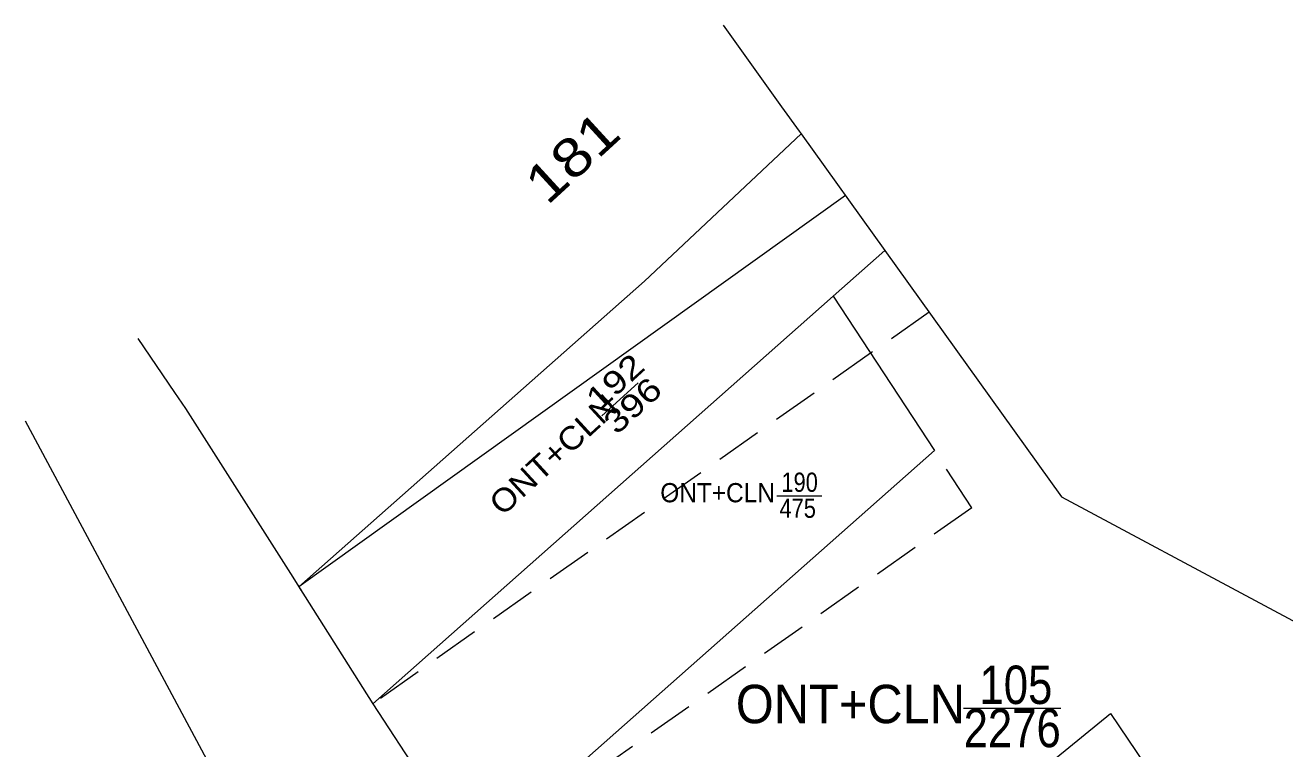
# Model space of a CAD drawing. Header units: metres. Extents: x 549192 to 550214, y 1838032 to 1839033.
# Drawn here: x 550090.2 to 550172.2, y 1838986.3 to 1839033.4 of the extents above; entities that cross this region are included whole.
import ezdxf
from ezdxf.enums import TextEntityAlignment as Align

# ---------------------------------------------------------------- set-up
doc = ezdxf.new("R2010")
doc.units = ezdxf.units.M
doc.linetypes.add('MEDIUM_DASHED', pattern=[4.5, 3, -1.5])
doc.layers.add('1', color=7, linetype='Continuous')
for name, color, linetype, lineweight in [('10', 7, 'Continuous', 13), ('13', 7, 'Continuous', 13), ('23', 7, 'Continuous', 13), ('29', 7, 'MEDIUM_DASHED', 13), ('55', 7, 'Continuous', 13), ('63', 7, 'Continuous', 13)]:
    doc.layers.add(name, color=color, linetype=linetype, lineweight=lineweight)

msp = doc.modelspace()

# ---------------------------------------------------------------- linework, layer by layer
at = {"layer": '10'}
for p, q in [((550135.55, 1839033.44), (550139.36, 1839028.14)), ((550139.36, 1839028.14), (550140.51, 1839026.54)), ((550140.51, 1839026.54), (550140.63, 1839026.38)), ((550140.63, 1839026.38), (550146.08, 1839018.78)), ((550142.72, 1839015.81), (550146.08, 1839018.78)), ((550112.76, 1838989.31), (550142.72, 1839015.81)), ((550097.48, 1839013.07), (550099.87, 1839009.56)), ((550099.87, 1839009.56), (550100.58, 1839008.52)), ((550100.58, 1839008.52), (550107.55, 1838997.55)), ((550107.55, 1838997.55), (550107.95, 1838996.92)), ((550107.95, 1838996.92), (550112.76, 1838989.31)), ((550112.76, 1838989.31), (550119.34, 1838979.27))]:
    msp.add_line(p, q, dxfattribs=at)
for points in [[(550107.95, 1838996.92), (550130.43, 1839016.79), (550140.63, 1839026.38)], [(550146.08, 1839018.78), (550157.57, 1839002.76), (550183.97, 1838988.62), (550191.26, 1838973.48), (550168.5, 1838949.59), (550153.64, 1838943.12), (550145.8, 1838941.9), (550143.93, 1838941.61)], [(550142.72, 1839015.81), (550149.3, 1839005.77), (550119.34, 1838979.27)], [(550129.76, 1838963.39), (550160.76, 1838988.67), (550164.67, 1838982.87)]]:
    msp.add_lwpolyline(points, dxfattribs=at)
at = {"layer": '13'}
for p, q in [((550127.67, 1839008.04), (550130.02, 1839010.19)), ((550139.04, 1839002.82), (550141.97, 1839002.82)), ((550151.19, 1838989.02), (550157.53, 1838989.02))]:
    msp.add_line(p, q, dxfattribs=at)
at = {"layer": '23'}
msp.add_line((550090.15, 1839007.71), (550106.21, 1838977.76), dxfattribs=at)
at = {"layer": '29'}
for q in [(550149.3, 1839005.77), (550119.34, 1838979.27)]:
    msp.add_line((550151.73, 1839002.06), q, dxfattribs=at)
msp.add_lwpolyline([(550148.96, 1839014.77), (550145.15, 1839012.1), (550112.76, 1838989.31)], dxfattribs=at)
at = {"layer": '55'}
msp.add_line((550107.95, 1838996.92), (550108.09, 1838996.7), dxfattribs=at)
msp.add_lwpolyline([(550143.51, 1839022.37), (550107.95, 1838996.92), (550108.12, 1838996.64)], dxfattribs=at)

# ---------------------------------------------------------------- texts
at = {"layer": '1', "width": 0.85}
msp.add_text('475', height=1.25, dxfattribs=at).set_placement((550140.405, 1839001.4), align=Align.CENTER)
at = {"layer": '13'}
for s, height, width, p in [('181', 2.5, 1.2, (550126.575, 1839023.935)), ('192', 1.5, 1.25, (550129.028, 1839009.687)), ('396', 1.5, 1.25, (550130.168, 1839008.157))]:
    msp.add_text(s, height=height, rotation=42.507, dxfattribs=dict(at, width=width)).set_placement(p, align=Align.CENTER)
at = {"layer": '13', "width": 1.1}
msp.add_text('ONT+CLN', height=1.5, rotation=42.507, dxfattribs=at).set_placement((550128.836, 1839008.464), align=Align.RIGHT)
at = {"layer": '13', "width": 0.95}
for height, p in [(1.25, (550138.92, 1839002.41)), (2.5, (550151.29, 1838988.04))]:
    msp.add_text('ONT+CLN', height=height, dxfattribs=at).set_placement(p, align=Align.RIGHT)
at = {"layer": '13', "width": 0.85}
for s, height, p in [('190', 1.25, (550140.53, 1839003.09)), ('105', 2.5, (550154.6, 1838989.29)), ('2276', 2.5, (550154.36, 1838986.48))]:
    msp.add_text(s, height=height, dxfattribs=at).set_placement(p, align=Align.CENTER)
at = {"layer": '63'}
for p in [(550144.985, 1839030.06), (550144.985, 1839030.06), (550144.985, 1839030.06), (550144.985, 1839030.06), (550144.985, 1839030.06), (550146.715, 1839030.65), (550146.715, 1839030.65), (550146.715, 1839030.65), (550146.715, 1839030.65), (550146.715, 1839030.65)]:
    msp.add_text('D', height=0.01, dxfattribs=at).set_placement(p, align=Align.CENTER)

doc.saveas('drawing.dxf')
